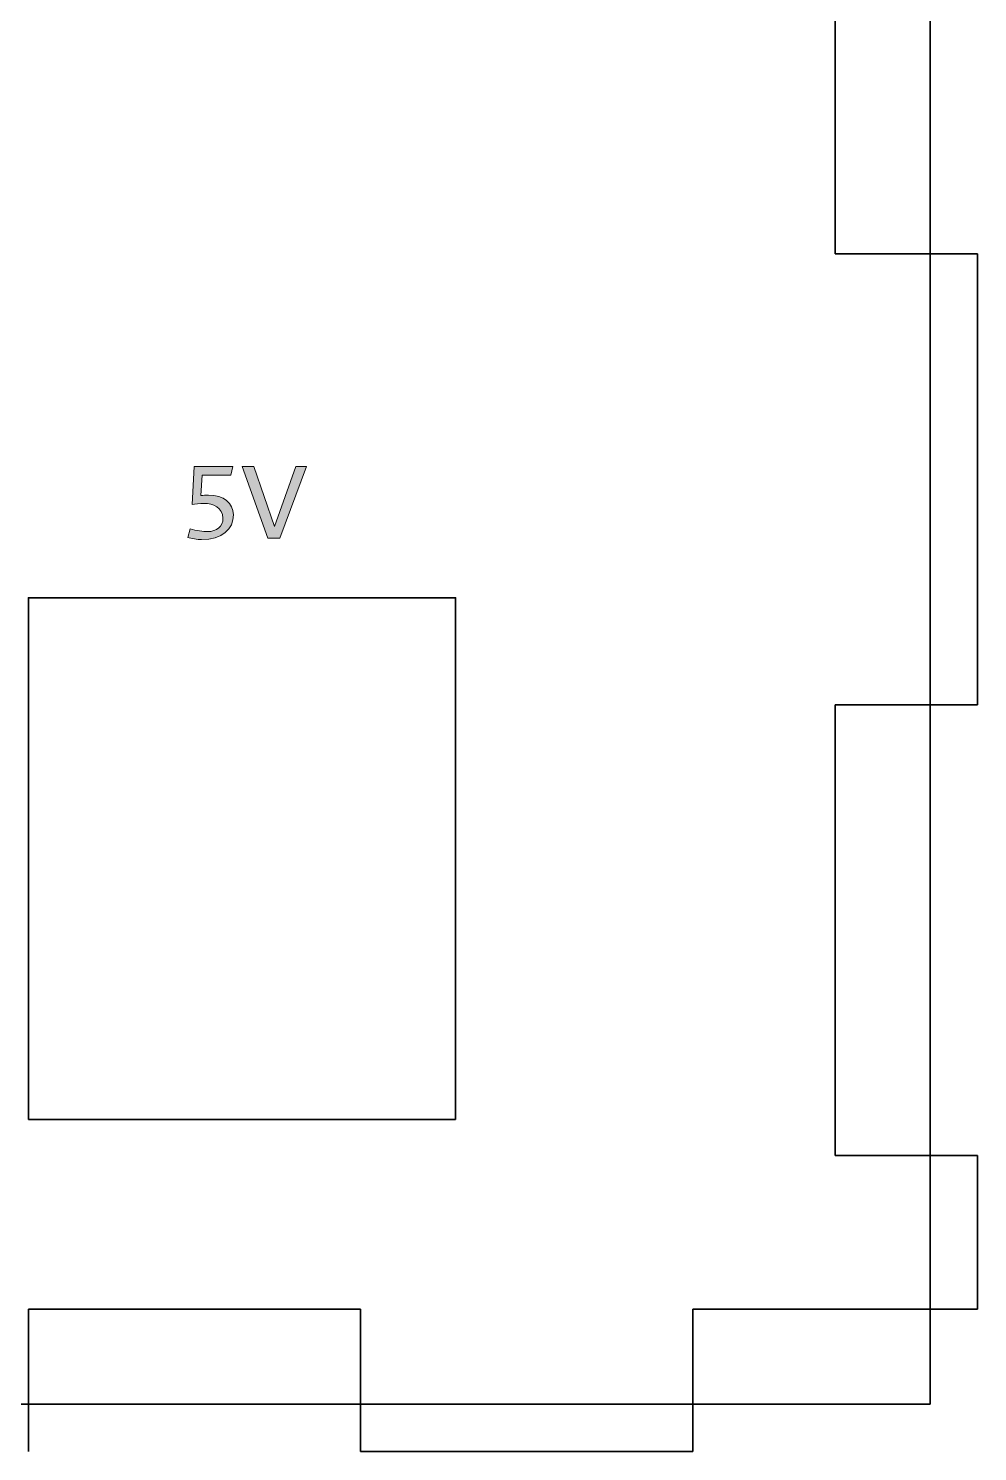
# Model space of a CAD drawing. Header units: inches. Extents: x 5 to 205, y -289 to -24.
# Drawn here: x 114 to 134, y -84.28 to -54.28 of the extents above; entities that cross this region are included whole.
import ezdxf

# ---------------------------------------------------------------- set-up
doc = ezdxf.new("R2010")
doc.units = ezdxf.units.IN
doc.header["$MEASUREMENT"] = 0
doc.layers.add('Capa 1', color=7, linetype='Continuous')

# ---------------------------------------------------------------- blocks, each defined once
blk = doc.blocks.new('block 2')
at = {"layer": 'Capa 1', "color": 250, "lineweight": 35, "true_color": 0x201815}
for points in [[(131, -59.035), (131, -49.531)], [(131, -59.035), (134, -59.035)], [(131, -59.036), (131, -59.036)], [(134, -68.539), (134, -59.035)], [(131, -68.539), (131, -68.539)], [(131, -68.539), (134, -68.539)], [(131, -68.539), (131, -78.043)], [(134, -68.54), (134, -68.54)], [(131, -78.043), (134, -78.043)], [(134, -78.043), (134, -78.043)], [(134, -78.043), (134, -78.043)], [(134, -78.043), (134, -81.283)], [(134, -80.663), (134, -80.663)], [(114, -81.283), (114, -81.283)], [(114, -81.283), (114, -84.283)], [(114, -81.283), (121, -81.283)], [(121, -81.283), (121, -81.283)], [(121, -81.283), (121, -84.283)], [(131, -81.283), (128, -81.283)], [(128, -84.283), (128, -81.283)], [(131, -81.283), (134, -81.283)], [(128, -84.283), (121, -84.283)]]:
    blk.add_lwpolyline(points, dxfattribs=at)
blk = doc.blocks.new('block 34')
at = {"layer": 'Capa 1', "true_color": 0x201815}
h = blk.add_hatch(color=250, dxfattribs=at)
h.dxf.hatch_style = 2
edge = h.paths.add_edge_path()
edge.add_spline(control_points=[(117.356, -65.016), (117.356, -65.016), (117.41, -64.831), (117.41, -64.831), (117.534, -64.871), (117.684, -64.89), (117.771, -64.89), (117.978, -64.89), (118.099, -64.779), (118.099, -64.609), (118.099, -64.379), (117.882, -64.297), (117.702, -64.297), (117.608, -64.297), (117.511, -64.31), (117.447, -64.322), (117.447, -64.322), (117.489, -63.517), (117.489, -63.517), (117.489, -63.517), (118.305, -63.517), (118.305, -63.517), (118.305, -63.517), (118.265, -63.699), (118.265, -63.699), (118.265, -63.699), (117.662, -63.699), (117.662, -63.699), (117.662, -63.699), (117.635, -64.132), (117.635, -64.132), (117.682, -64.124), (117.731, -64.119), (117.793, -64.119), (118.112, -64.119), (118.319, -64.295), (118.319, -64.535), (118.319, -64.839), (118.082, -65.058), (117.647, -65.058), (117.551, -65.058), (117.437, -65.036), (117.356, -65.016)], knot_values=[0, 0, 0, 0, 1, 1, 1, 2, 2, 2, 3, 3, 3, 4, 4, 4, 5, 5, 5, 6, 6, 6, 7, 7, 7, 8, 8, 8, 9, 9, 9, 10, 10, 10, 11, 11, 11, 12, 12, 12, 13, 13, 13, 14, 14, 14, 14], degree=3, periodic=1)
h = blk.add_hatch(color=250, dxfattribs=at)
h.dxf.hatch_style = 2
h.paths.add_polyline_path([(119.047, -65.029), (118.506, -63.517), (118.748, -63.517), (119.188, -64.784), (119.635, -63.517), (119.86, -63.517), (119.3, -65.029)])
at = {"layer": 'Capa 1', "lineweight": 0}
blk.add_lwpolyline([(119.047, -65.029), (118.506, -63.517), (118.748, -63.517), (119.188, -64.784), (119.635, -63.517), (119.86, -63.517), (119.3, -65.029), (119.047, -65.029)], dxfattribs=at)
blk.add_open_spline([(117.356, -65.016), (117.356, -65.016), (117.41, -64.831), (117.41, -64.831), (117.534, -64.871), (117.684, -64.89), (117.771, -64.89), (117.978, -64.89), (118.099, -64.779), (118.099, -64.609), (118.099, -64.379), (117.882, -64.297), (117.702, -64.297), (117.608, -64.297), (117.511, -64.31), (117.447, -64.322), (117.447, -64.322), (117.489, -63.517), (117.489, -63.517), (117.489, -63.517), (118.305, -63.517), (118.305, -63.517), (118.305, -63.517), (118.265, -63.699), (118.265, -63.699), (118.265, -63.699), (117.662, -63.699), (117.662, -63.699), (117.662, -63.699), (117.635, -64.132), (117.635, -64.132), (117.682, -64.124), (117.731, -64.119), (117.793, -64.119), (118.112, -64.119), (118.319, -64.295), (118.319, -64.535), (118.319, -64.839), (118.082, -65.058), (117.647, -65.058), (117.551, -65.058), (117.437, -65.036), (117.356, -65.016)], degree=3, knots=[0, 0, 0, 0, 1, 1, 1, 2, 2, 2, 3, 3, 3, 4, 4, 4, 5, 5, 5, 6, 6, 6, 7, 7, 7, 8, 8, 8, 9, 9, 9, 10, 10, 10, 11, 11, 11, 12, 12, 12, 13, 13, 13, 14, 14, 14, 14], dxfattribs=at)

msp = doc.modelspace()

# ---------------------------------------------------------------- linework, layer by layer
at = {"layer": 'Capa 1', "color": 250, "lineweight": 35, "true_color": 0x201815}
for points in [[(133, -83.283), (74, -83.283), (74, -25.283), (133, -25.283), (133, -83.283)], [(114, -77.283), (114, -73.201), (114, -66.283), (123, -66.283), (123, -77.283)], [(121, -77.283), (114, -77.283)], [(117.2, -77.283), (117.2, -77.283)], [(123, -77.283), (121, -77.283)]]:
    msp.add_lwpolyline(points, dxfattribs=at)

# ---------------------------------------------------------------- block references
at = {"layer": 'Capa 1'}
for name in ['block 2', 'block 34']:
    msp.add_blockref(name, (0, 0), dxfattribs=at)

doc.saveas('drawing.dxf')
